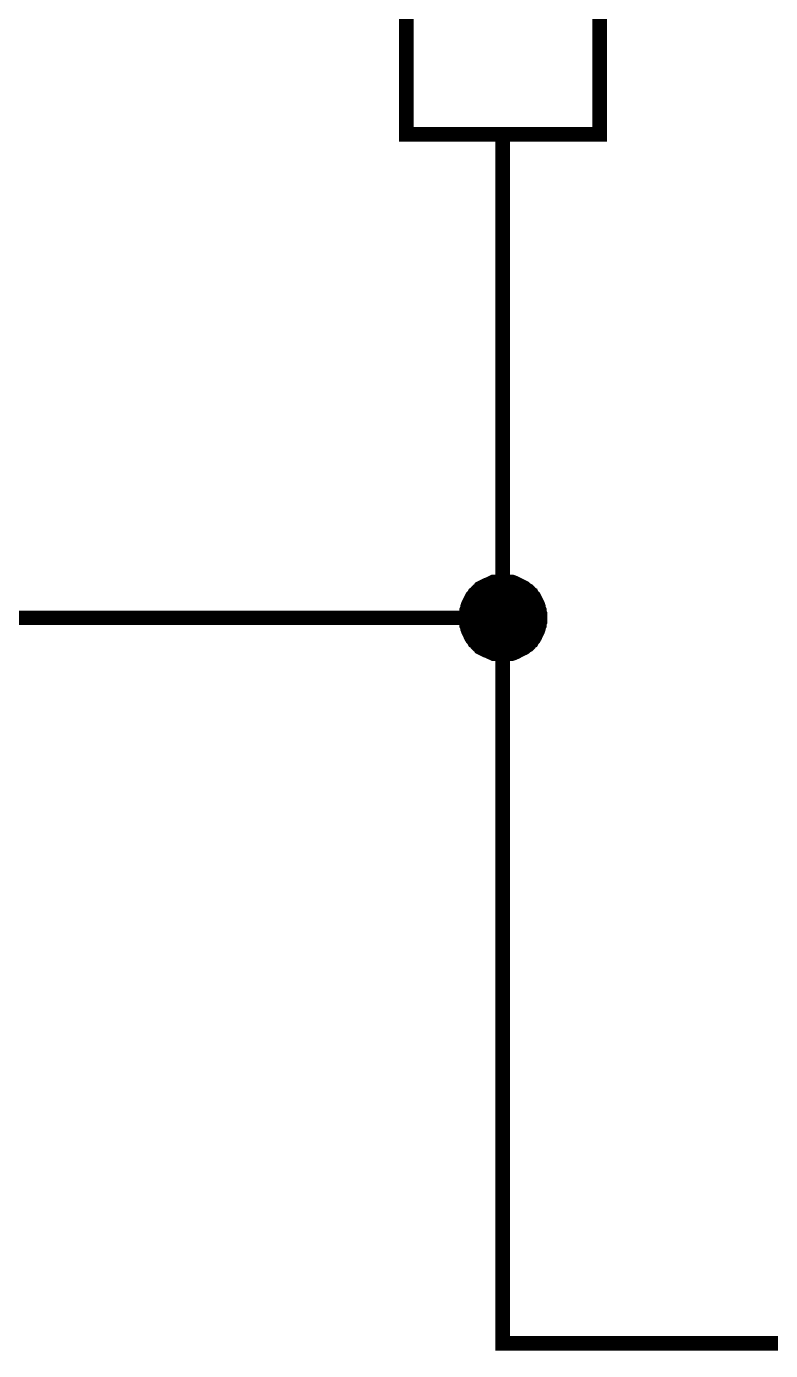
# Model space of a CAD drawing. Header units: millimetres. Extents: x 0 to 594, y 0 to 420.
# Drawn here: x 192.68 to 208.06, y 119.84 to 147.22 of the extents above; entities that cross this region are included whole.
import ezdxf

# ---------------------------------------------------------------- set-up
doc = ezdxf.new("R2010")
doc.units = ezdxf.units.MM
doc.layers.add('Sheet', color=255, linetype='Continuous')

msp = doc.modelspace()

# ---------------------------------------------------------------- linework, layer by layer
at = {"layer": 'Sheet', "const_width": 0.3}
msp.add_lwpolyline([(200.532, 154.989), (204.527, 154.989), (204.527, 144.991), (200.532, 144.991), (200.532, 154.989)], close=True, dxfattribs=at)
at = {"layer": 'Sheet'}
for points, const_width in [([(202.522, 144.991), (202.522, 140)], 0.3), ([(202.522, 140), (202.522, 134.993)], 0.3), ([(201.764, 134.993), (201.764, 135.041), (201.764, 135.072), (201.779, 135.104), (201.779, 135.151), (201.795, 135.183), (201.795, 135.214), (201.811, 135.262), (201.827, 135.293), (201.843, 135.325), (201.858, 135.356), (201.874, 135.388), (201.89, 135.42), (201.921, 135.451), (201.937, 135.483), (201.969, 135.499), (201.985, 135.53), (202.016, 135.562), (202.048, 135.578), (202.064, 135.609), (202.095, 135.625), (202.127, 135.641), (202.158, 135.657), (202.19, 135.672), (202.237, 135.688), (202.269, 135.704), (202.3, 135.72), (202.332, 135.736), (202.364, 135.736), (202.411, 135.736), (202.443, 135.751), (202.49, 135.751), (202.522, 135.751)], 0.3), ([(201.764, 134.993), (201.764, 135.041), (201.764, 135.072), (201.779, 135.104), (201.779, 135.151), (201.795, 135.183), (201.795, 135.214), (201.811, 135.262), (201.827, 135.293), (201.843, 135.325), (201.858, 135.356), (201.874, 135.388), (201.89, 135.42), (201.921, 135.451), (201.937, 135.483), (201.969, 135.499), (201.985, 135.53), (202.016, 135.562), (202.048, 135.578), (202.064, 135.609), (202.095, 135.625), (202.127, 135.641), (202.158, 135.657), (202.19, 135.672), (202.237, 135.688), (202.269, 135.704), (202.3, 135.72), (202.332, 135.736), (202.364, 135.736), (202.411, 135.736), (202.443, 135.751), (202.49, 135.751), (202.522, 135.751)], 0.3), ([(201.764, 134.993), (201.764, 135.041), (201.764, 135.072), (201.779, 135.104), (201.779, 135.151), (201.795, 135.183), (201.795, 135.214), (201.811, 135.262), (201.827, 135.293), (201.843, 135.325), (201.858, 135.356), (201.874, 135.388), (201.89, 135.42), (201.921, 135.451), (201.937, 135.483), (201.969, 135.499), (201.985, 135.53), (202.016, 135.562), (202.048, 135.578), (202.064, 135.609), (202.095, 135.625), (202.127, 135.641), (202.158, 135.657), (202.19, 135.672), (202.237, 135.688), (202.269, 135.704), (202.3, 135.72), (202.332, 135.736), (202.364, 135.736), (202.411, 135.736), (202.443, 135.751), (202.49, 135.751), (202.522, 135.751)], 0.3), ([(201.764, 134.993), (201.764, 135.041), (201.764, 135.072), (201.779, 135.104), (201.779, 135.151), (201.795, 135.183), (201.795, 135.214), (201.811, 135.262), (201.827, 135.293), (201.843, 135.325), (201.858, 135.356), (201.874, 135.388), (201.89, 135.42), (201.921, 135.451), (201.937, 135.483), (201.969, 135.499), (201.985, 135.53), (202.016, 135.562), (202.048, 135.578), (202.064, 135.609), (202.095, 135.625), (202.127, 135.641), (202.158, 135.657), (202.19, 135.672), (202.237, 135.688), (202.269, 135.704), (202.3, 135.72), (202.332, 135.736), (202.364, 135.736), (202.411, 135.736), (202.443, 135.751), (202.49, 135.751), (202.522, 135.751)], 0.3), ([(202.522, 135.751), (202.522, 135.751)], 0.3), ([(202.522, 135.751), (202.569, 135.751), (202.6, 135.751), (202.632, 135.736), (202.679, 135.736), (202.711, 135.736), (202.758, 135.72), (202.79, 135.704), (202.822, 135.688), (202.853, 135.672), (202.885, 135.657), (202.916, 135.641), (202.948, 135.625), (202.979, 135.609), (203.011, 135.578), (203.043, 135.562), (203.074, 135.53), (203.09, 135.499), (203.122, 135.483), (203.137, 135.451), (203.169, 135.42), (203.185, 135.388), (203.201, 135.356), (203.216, 135.325), (203.232, 135.293), (203.248, 135.262), (203.264, 135.214), (203.264, 135.183), (203.28, 135.151), (203.28, 135.104), (203.295, 135.072), (203.295, 135.041), (203.295, 134.993)], 0.3), ([(202.522, 135.751), (202.522, 135.751)], 0.3), ([(202.522, 135.751), (202.569, 135.751), (202.6, 135.751), (202.632, 135.736), (202.679, 135.736), (202.711, 135.736), (202.758, 135.72), (202.79, 135.704), (202.822, 135.688), (202.853, 135.672), (202.885, 135.657), (202.916, 135.641), (202.948, 135.625), (202.979, 135.609), (203.011, 135.578), (203.043, 135.562), (203.074, 135.53), (203.09, 135.499), (203.122, 135.483), (203.137, 135.451), (203.169, 135.42), (203.185, 135.388), (203.201, 135.356), (203.216, 135.325), (203.232, 135.293), (203.248, 135.262), (203.264, 135.214), (203.264, 135.183), (203.28, 135.151), (203.28, 135.104), (203.295, 135.072), (203.295, 135.041), (203.295, 134.993)], 0.3), ([(202.522, 135.751), (202.522, 135.751)], 0.3), ([(202.522, 135.751), (202.569, 135.751), (202.6, 135.751), (202.632, 135.736), (202.679, 135.736), (202.711, 135.736), (202.758, 135.72), (202.79, 135.704), (202.822, 135.688), (202.853, 135.672), (202.885, 135.657), (202.916, 135.641), (202.948, 135.625), (202.979, 135.609), (203.011, 135.578), (203.043, 135.562), (203.074, 135.53), (203.09, 135.499), (203.122, 135.483), (203.137, 135.451), (203.169, 135.42), (203.185, 135.388), (203.201, 135.356), (203.216, 135.325), (203.232, 135.293), (203.248, 135.262), (203.264, 135.214), (203.264, 135.183), (203.28, 135.151), (203.28, 135.104), (203.295, 135.072), (203.295, 135.041), (203.295, 134.993)], 0.3), ([(202.522, 135.751), (202.522, 135.751)], 0.3), ([(202.522, 135.751), (202.569, 135.751), (202.6, 135.751), (202.632, 135.736), (202.679, 135.736), (202.711, 135.736), (202.758, 135.72), (202.79, 135.704), (202.822, 135.688), (202.853, 135.672), (202.885, 135.657), (202.916, 135.641), (202.948, 135.625), (202.979, 135.609), (203.011, 135.578), (203.043, 135.562), (203.074, 135.53), (203.09, 135.499), (203.122, 135.483), (203.137, 135.451), (203.169, 135.42), (203.185, 135.388), (203.201, 135.356), (203.216, 135.325), (203.232, 135.293), (203.248, 135.262), (203.264, 135.214), (203.264, 135.183), (203.28, 135.151), (203.28, 135.104), (203.295, 135.072), (203.295, 135.041), (203.295, 134.993)], 0.3), ([(201.764, 134.993), (201.764, 135.041), (201.764, 135.072), (201.779, 135.104), (201.779, 135.151), (201.795, 135.183), (201.795, 135.214), (201.811, 135.262), (201.827, 135.293), (201.843, 135.325), (201.858, 135.356), (201.874, 135.388), (201.89, 135.42), (201.921, 135.451), (201.937, 135.483), (201.969, 135.499), (201.985, 135.53), (202.016, 135.562), (202.048, 135.578), (202.064, 135.609), (202.095, 135.625), (202.127, 135.641), (202.158, 135.657), (202.19, 135.672), (202.237, 135.688), (202.269, 135.704), (202.3, 135.72), (202.332, 135.736), (202.364, 135.736), (202.411, 135.736), (202.443, 135.751), (202.49, 135.751), (202.522, 135.751)], 0.0991), ([(201.764, 134.993), (201.764, 135.041), (201.764, 135.072), (201.779, 135.104), (201.779, 135.151), (201.795, 135.183), (201.795, 135.214), (201.811, 135.262), (201.827, 135.293), (201.843, 135.325), (201.858, 135.356), (201.874, 135.388), (201.89, 135.42), (201.921, 135.451), (201.937, 135.483), (201.969, 135.499), (201.985, 135.53), (202.016, 135.562), (202.048, 135.578), (202.064, 135.609), (202.095, 135.625), (202.127, 135.641), (202.158, 135.657), (202.19, 135.672), (202.237, 135.688), (202.269, 135.704), (202.3, 135.72), (202.332, 135.736), (202.364, 135.736), (202.411, 135.736), (202.443, 135.751), (202.49, 135.751), (202.522, 135.751)], 0.0991), ([(201.764, 134.993), (201.764, 135.041), (201.764, 135.072), (201.779, 135.104), (201.779, 135.151), (201.795, 135.183), (201.795, 135.214), (201.811, 135.262), (201.827, 135.293), (201.843, 135.325), (201.858, 135.356), (201.874, 135.388), (201.89, 135.42), (201.921, 135.451), (201.937, 135.483), (201.969, 135.499), (201.985, 135.53), (202.016, 135.562), (202.048, 135.578), (202.064, 135.609), (202.095, 135.625), (202.127, 135.641), (202.158, 135.657), (202.19, 135.672), (202.237, 135.688), (202.269, 135.704), (202.3, 135.72), (202.332, 135.736), (202.364, 135.736), (202.411, 135.736), (202.443, 135.751), (202.49, 135.751), (202.522, 135.751)], 0.0991), ([(201.764, 134.993), (201.764, 135.041), (201.764, 135.072), (201.779, 135.104), (201.779, 135.151), (201.795, 135.183), (201.795, 135.214), (201.811, 135.262), (201.827, 135.293), (201.843, 135.325), (201.858, 135.356), (201.874, 135.388), (201.89, 135.42), (201.921, 135.451), (201.937, 135.483), (201.969, 135.499), (201.985, 135.53), (202.016, 135.562), (202.048, 135.578), (202.064, 135.609), (202.095, 135.625), (202.127, 135.641), (202.158, 135.657), (202.19, 135.672), (202.237, 135.688), (202.269, 135.704), (202.3, 135.72), (202.332, 135.736), (202.364, 135.736), (202.411, 135.736), (202.443, 135.751), (202.49, 135.751), (202.522, 135.751)], 0.0991), ([(202.522, 135.751), (202.522, 135.751)], 0.0991), ([(202.522, 135.751), (202.569, 135.751), (202.6, 135.751), (202.632, 135.736), (202.679, 135.736), (202.711, 135.736), (202.758, 135.72), (202.79, 135.704), (202.822, 135.688), (202.853, 135.672), (202.885, 135.657), (202.916, 135.641), (202.948, 135.625), (202.979, 135.609), (203.011, 135.578), (203.043, 135.562), (203.074, 135.53), (203.09, 135.499), (203.122, 135.483), (203.137, 135.451), (203.169, 135.42), (203.185, 135.388), (203.201, 135.356), (203.216, 135.325), (203.232, 135.293), (203.248, 135.262), (203.264, 135.214), (203.264, 135.183), (203.28, 135.151), (203.28, 135.104), (203.295, 135.072), (203.295, 135.041), (203.295, 134.993)], 0.0991), ([(202.522, 135.751), (202.522, 135.751)], 0.0991), ([(202.522, 135.751), (202.569, 135.751), (202.6, 135.751), (202.632, 135.736), (202.679, 135.736), (202.711, 135.736), (202.758, 135.72), (202.79, 135.704), (202.822, 135.688), (202.853, 135.672), (202.885, 135.657), (202.916, 135.641), (202.948, 135.625), (202.979, 135.609), (203.011, 135.578), (203.043, 135.562), (203.074, 135.53), (203.09, 135.499), (203.122, 135.483), (203.137, 135.451), (203.169, 135.42), (203.185, 135.388), (203.201, 135.356), (203.216, 135.325), (203.232, 135.293), (203.248, 135.262), (203.264, 135.214), (203.264, 135.183), (203.28, 135.151), (203.28, 135.104), (203.295, 135.072), (203.295, 135.041), (203.295, 134.993)], 0.0991), ([(202.522, 135.751), (202.522, 135.751)], 0.0991), ([(202.522, 135.751), (202.569, 135.751), (202.6, 135.751), (202.632, 135.736), (202.679, 135.736), (202.711, 135.736), (202.758, 135.72), (202.79, 135.704), (202.822, 135.688), (202.853, 135.672), (202.885, 135.657), (202.916, 135.641), (202.948, 135.625), (202.979, 135.609), (203.011, 135.578), (203.043, 135.562), (203.074, 135.53), (203.09, 135.499), (203.122, 135.483), (203.137, 135.451), (203.169, 135.42), (203.185, 135.388), (203.201, 135.356), (203.216, 135.325), (203.232, 135.293), (203.248, 135.262), (203.264, 135.214), (203.264, 135.183), (203.28, 135.151), (203.28, 135.104), (203.295, 135.072), (203.295, 135.041), (203.295, 134.993)], 0.0991), ([(202.522, 135.751), (202.522, 135.751)], 0.0991), ([(202.522, 135.751), (202.569, 135.751), (202.6, 135.751), (202.632, 135.736), (202.679, 135.736), (202.711, 135.736), (202.758, 135.72), (202.79, 135.704), (202.822, 135.688), (202.853, 135.672), (202.885, 135.657), (202.916, 135.641), (202.948, 135.625), (202.979, 135.609), (203.011, 135.578), (203.043, 135.562), (203.074, 135.53), (203.09, 135.499), (203.122, 135.483), (203.137, 135.451), (203.169, 135.42), (203.185, 135.388), (203.201, 135.356), (203.216, 135.325), (203.232, 135.293), (203.248, 135.262), (203.264, 135.214), (203.264, 135.183), (203.28, 135.151), (203.28, 135.104), (203.295, 135.072), (203.295, 135.041), (203.295, 134.993)], 0.0991), ([(182.53, 134.993), (187.536, 134.993), (202.522, 134.993), (202.522, 119.989), (277.514, 119.989)], 0.3), ([(202.522, 134.235), (202.49, 134.235), (202.443, 134.235), (202.411, 134.251), (202.364, 134.251), (202.332, 134.251), (202.3, 134.267), (202.269, 134.282), (202.237, 134.298), (202.19, 134.314), (202.158, 134.33), (202.127, 134.346), (202.095, 134.361), (202.064, 134.377), (202.048, 134.409), (202.016, 134.425), (201.985, 134.456), (201.969, 134.488), (201.937, 134.504), (201.921, 134.535), (201.89, 134.567), (201.874, 134.598), (201.858, 134.63), (201.843, 134.662), (201.827, 134.693), (201.811, 134.725), (201.795, 134.772), (201.795, 134.804), (201.779, 134.835), (201.779, 134.883), (201.764, 134.914), (201.764, 134.946), (201.764, 134.993)], 0.3), ([(201.764, 134.993), (201.764, 134.993)], 0.3), ([(202.522, 134.235), (202.49, 134.235), (202.443, 134.235), (202.411, 134.251), (202.364, 134.251), (202.332, 134.251), (202.3, 134.267), (202.269, 134.282), (202.237, 134.298), (202.19, 134.314), (202.158, 134.33), (202.127, 134.346), (202.095, 134.361), (202.064, 134.377), (202.048, 134.409), (202.016, 134.425), (201.985, 134.456), (201.969, 134.488), (201.937, 134.504), (201.921, 134.535), (201.89, 134.567), (201.874, 134.598), (201.858, 134.63), (201.843, 134.662), (201.827, 134.693), (201.811, 134.725), (201.795, 134.772), (201.795, 134.804), (201.779, 134.835), (201.779, 134.883), (201.764, 134.914), (201.764, 134.946), (201.764, 134.993)], 0.3), ([(201.764, 134.993), (201.764, 134.993)], 0.3), ([(202.522, 134.235), (202.49, 134.235), (202.443, 134.235), (202.411, 134.251), (202.364, 134.251), (202.332, 134.251), (202.3, 134.267), (202.269, 134.282), (202.237, 134.298), (202.19, 134.314), (202.158, 134.33), (202.127, 134.346), (202.095, 134.361), (202.064, 134.377), (202.048, 134.409), (202.016, 134.425), (201.985, 134.456), (201.969, 134.488), (201.937, 134.504), (201.921, 134.535), (201.89, 134.567), (201.874, 134.598), (201.858, 134.63), (201.843, 134.662), (201.827, 134.693), (201.811, 134.725), (201.795, 134.772), (201.795, 134.804), (201.779, 134.835), (201.779, 134.883), (201.764, 134.914), (201.764, 134.946), (201.764, 134.993)], 0.3), ([(201.764, 134.993), (201.764, 134.993)], 0.3), ([(202.522, 134.235), (202.49, 134.235), (202.443, 134.235), (202.411, 134.251), (202.364, 134.251), (202.332, 134.251), (202.3, 134.267), (202.269, 134.282), (202.237, 134.298), (202.19, 134.314), (202.158, 134.33), (202.127, 134.346), (202.095, 134.361), (202.064, 134.377), (202.048, 134.409), (202.016, 134.425), (201.985, 134.456), (201.969, 134.488), (201.937, 134.504), (201.921, 134.535), (201.89, 134.567), (201.874, 134.598), (201.858, 134.63), (201.843, 134.662), (201.827, 134.693), (201.811, 134.725), (201.795, 134.772), (201.795, 134.804), (201.779, 134.835), (201.779, 134.883), (201.764, 134.914), (201.764, 134.946), (201.764, 134.993)], 0.3), ([(201.764, 134.993), (201.764, 134.993)], 0.3), ([(202.522, 134.235), (202.49, 134.235), (202.443, 134.235), (202.411, 134.251), (202.364, 134.251), (202.332, 134.251), (202.3, 134.267), (202.269, 134.282), (202.237, 134.298), (202.19, 134.314), (202.158, 134.33), (202.127, 134.346), (202.095, 134.361), (202.064, 134.377), (202.048, 134.409), (202.016, 134.425), (201.985, 134.456), (201.969, 134.488), (201.937, 134.504), (201.921, 134.535), (201.89, 134.567), (201.874, 134.598), (201.858, 134.63), (201.843, 134.662), (201.827, 134.693), (201.811, 134.725), (201.795, 134.772), (201.795, 134.804), (201.779, 134.835), (201.779, 134.883), (201.764, 134.914), (201.764, 134.946), (201.764, 134.993)], 0.0991), ([(201.764, 134.993), (201.764, 134.993)], 0.0991), ([(202.522, 134.235), (202.49, 134.235), (202.443, 134.235), (202.411, 134.251), (202.364, 134.251), (202.332, 134.251), (202.3, 134.267), (202.269, 134.282), (202.237, 134.298), (202.19, 134.314), (202.158, 134.33), (202.127, 134.346), (202.095, 134.361), (202.064, 134.377), (202.048, 134.409), (202.016, 134.425), (201.985, 134.456), (201.969, 134.488), (201.937, 134.504), (201.921, 134.535), (201.89, 134.567), (201.874, 134.598), (201.858, 134.63), (201.843, 134.662), (201.827, 134.693), (201.811, 134.725), (201.795, 134.772), (201.795, 134.804), (201.779, 134.835), (201.779, 134.883), (201.764, 134.914), (201.764, 134.946), (201.764, 134.993)], 0.0991), ([(201.764, 134.993), (201.764, 134.993)], 0.0991), ([(202.522, 134.235), (202.49, 134.235), (202.443, 134.235), (202.411, 134.251), (202.364, 134.251), (202.332, 134.251), (202.3, 134.267), (202.269, 134.282), (202.237, 134.298), (202.19, 134.314), (202.158, 134.33), (202.127, 134.346), (202.095, 134.361), (202.064, 134.377), (202.048, 134.409), (202.016, 134.425), (201.985, 134.456), (201.969, 134.488), (201.937, 134.504), (201.921, 134.535), (201.89, 134.567), (201.874, 134.598), (201.858, 134.63), (201.843, 134.662), (201.827, 134.693), (201.811, 134.725), (201.795, 134.772), (201.795, 134.804), (201.779, 134.835), (201.779, 134.883), (201.764, 134.914), (201.764, 134.946), (201.764, 134.993)], 0.0991), ([(201.764, 134.993), (201.764, 134.993)], 0.0991), ([(202.522, 134.235), (202.49, 134.235), (202.443, 134.235), (202.411, 134.251), (202.364, 134.251), (202.332, 134.251), (202.3, 134.267), (202.269, 134.282), (202.237, 134.298), (202.19, 134.314), (202.158, 134.33), (202.127, 134.346), (202.095, 134.361), (202.064, 134.377), (202.048, 134.409), (202.016, 134.425), (201.985, 134.456), (201.969, 134.488), (201.937, 134.504), (201.921, 134.535), (201.89, 134.567), (201.874, 134.598), (201.858, 134.63), (201.843, 134.662), (201.827, 134.693), (201.811, 134.725), (201.795, 134.772), (201.795, 134.804), (201.779, 134.835), (201.779, 134.883), (201.764, 134.914), (201.764, 134.946), (201.764, 134.993)], 0.0991), ([(201.764, 134.993), (201.764, 134.993)], 0.0991), ([(203.295, 134.993), (203.295, 134.946), (203.295, 134.914), (203.28, 134.883), (203.28, 134.835), (203.264, 134.804), (203.264, 134.772), (203.248, 134.725), (203.232, 134.693), (203.216, 134.662), (203.201, 134.63), (203.185, 134.598), (203.169, 134.567), (203.137, 134.535), (203.122, 134.504), (203.09, 134.488), (203.074, 134.456), (203.043, 134.425), (203.011, 134.409), (202.979, 134.377), (202.948, 134.361), (202.916, 134.346), (202.885, 134.33), (202.853, 134.314), (202.822, 134.298), (202.79, 134.282), (202.758, 134.267), (202.711, 134.251), (202.679, 134.251), (202.632, 134.251), (202.6, 134.235), (202.569, 134.235), (202.522, 134.235)], 0.3), ([(203.295, 134.993), (203.295, 134.946), (203.295, 134.914), (203.28, 134.883), (203.28, 134.835), (203.264, 134.804), (203.264, 134.772), (203.248, 134.725), (203.232, 134.693), (203.216, 134.662), (203.201, 134.63), (203.185, 134.598), (203.169, 134.567), (203.137, 134.535), (203.122, 134.504), (203.09, 134.488), (203.074, 134.456), (203.043, 134.425), (203.011, 134.409), (202.979, 134.377), (202.948, 134.361), (202.916, 134.346), (202.885, 134.33), (202.853, 134.314), (202.822, 134.298), (202.79, 134.282), (202.758, 134.267), (202.711, 134.251), (202.679, 134.251), (202.632, 134.251), (202.6, 134.235), (202.569, 134.235), (202.522, 134.235)], 0.3), ([(203.295, 134.993), (203.295, 134.946), (203.295, 134.914), (203.28, 134.883), (203.28, 134.835), (203.264, 134.804), (203.264, 134.772), (203.248, 134.725), (203.232, 134.693), (203.216, 134.662), (203.201, 134.63), (203.185, 134.598), (203.169, 134.567), (203.137, 134.535), (203.122, 134.504), (203.09, 134.488), (203.074, 134.456), (203.043, 134.425), (203.011, 134.409), (202.979, 134.377), (202.948, 134.361), (202.916, 134.346), (202.885, 134.33), (202.853, 134.314), (202.822, 134.298), (202.79, 134.282), (202.758, 134.267), (202.711, 134.251), (202.679, 134.251), (202.632, 134.251), (202.6, 134.235), (202.569, 134.235), (202.522, 134.235)], 0.3), ([(203.295, 134.993), (203.295, 134.946), (203.295, 134.914), (203.28, 134.883), (203.28, 134.835), (203.264, 134.804), (203.264, 134.772), (203.248, 134.725), (203.232, 134.693), (203.216, 134.662), (203.201, 134.63), (203.185, 134.598), (203.169, 134.567), (203.137, 134.535), (203.122, 134.504), (203.09, 134.488), (203.074, 134.456), (203.043, 134.425), (203.011, 134.409), (202.979, 134.377), (202.948, 134.361), (202.916, 134.346), (202.885, 134.33), (202.853, 134.314), (202.822, 134.298), (202.79, 134.282), (202.758, 134.267), (202.711, 134.251), (202.679, 134.251), (202.632, 134.251), (202.6, 134.235), (202.569, 134.235), (202.522, 134.235)], 0.3), ([(203.295, 134.993), (203.295, 134.946), (203.295, 134.914), (203.28, 134.883), (203.28, 134.835), (203.264, 134.804), (203.264, 134.772), (203.248, 134.725), (203.232, 134.693), (203.216, 134.662), (203.201, 134.63), (203.185, 134.598), (203.169, 134.567), (203.137, 134.535), (203.122, 134.504), (203.09, 134.488), (203.074, 134.456), (203.043, 134.425), (203.011, 134.409), (202.979, 134.377), (202.948, 134.361), (202.916, 134.346), (202.885, 134.33), (202.853, 134.314), (202.822, 134.298), (202.79, 134.282), (202.758, 134.267), (202.711, 134.251), (202.679, 134.251), (202.632, 134.251), (202.6, 134.235), (202.569, 134.235), (202.522, 134.235)], 0.0991), ([(203.295, 134.993), (203.295, 134.946), (203.295, 134.914), (203.28, 134.883), (203.28, 134.835), (203.264, 134.804), (203.264, 134.772), (203.248, 134.725), (203.232, 134.693), (203.216, 134.662), (203.201, 134.63), (203.185, 134.598), (203.169, 134.567), (203.137, 134.535), (203.122, 134.504), (203.09, 134.488), (203.074, 134.456), (203.043, 134.425), (203.011, 134.409), (202.979, 134.377), (202.948, 134.361), (202.916, 134.346), (202.885, 134.33), (202.853, 134.314), (202.822, 134.298), (202.79, 134.282), (202.758, 134.267), (202.711, 134.251), (202.679, 134.251), (202.632, 134.251), (202.6, 134.235), (202.569, 134.235), (202.522, 134.235)], 0.0991), ([(203.295, 134.993), (203.295, 134.946), (203.295, 134.914), (203.28, 134.883), (203.28, 134.835), (203.264, 134.804), (203.264, 134.772), (203.248, 134.725), (203.232, 134.693), (203.216, 134.662), (203.201, 134.63), (203.185, 134.598), (203.169, 134.567), (203.137, 134.535), (203.122, 134.504), (203.09, 134.488), (203.074, 134.456), (203.043, 134.425), (203.011, 134.409), (202.979, 134.377), (202.948, 134.361), (202.916, 134.346), (202.885, 134.33), (202.853, 134.314), (202.822, 134.298), (202.79, 134.282), (202.758, 134.267), (202.711, 134.251), (202.679, 134.251), (202.632, 134.251), (202.6, 134.235), (202.569, 134.235), (202.522, 134.235)], 0.0991), ([(203.295, 134.993), (203.295, 134.946), (203.295, 134.914), (203.28, 134.883), (203.28, 134.835), (203.264, 134.804), (203.264, 134.772), (203.248, 134.725), (203.232, 134.693), (203.216, 134.662), (203.201, 134.63), (203.185, 134.598), (203.169, 134.567), (203.137, 134.535), (203.122, 134.504), (203.09, 134.488), (203.074, 134.456), (203.043, 134.425), (203.011, 134.409), (202.979, 134.377), (202.948, 134.361), (202.916, 134.346), (202.885, 134.33), (202.853, 134.314), (202.822, 134.298), (202.79, 134.282), (202.758, 134.267), (202.711, 134.251), (202.679, 134.251), (202.632, 134.251), (202.6, 134.235), (202.569, 134.235), (202.522, 134.235)], 0.0991), ([(203.295, 134.993), (203.295, 134.993), (203.295, 134.993), (203.295, 134.993), (203.295, 134.993), (203.295, 134.993), (203.295, 134.993), (203.295, 134.993), (203.295, 134.993), (203.295, 134.993), (203.295, 134.993), (203.295, 134.993), (203.295, 134.993), (203.295, 134.993), (203.295, 134.993), (203.295, 134.993), (203.295, 134.993), (203.295, 134.993), (203.295, 134.993), (203.295, 134.993), (203.295, 134.993), (203.295, 134.993), (203.295, 134.993), (203.295, 134.993), (203.295, 134.993), (203.295, 134.993), (203.295, 134.993), (203.295, 134.993), (203.295, 134.993), (203.295, 134.993), (203.295, 134.993), (203.295, 134.993), (203.295, 134.993)], 0.3), ([(203.295, 134.993), (203.295, 134.993)], 0.3), ([(203.295, 134.993), (203.295, 134.993), (203.295, 134.993), (203.295, 134.993), (203.295, 134.993), (203.295, 134.993), (203.295, 134.993), (203.295, 134.993), (203.295, 134.993), (203.295, 134.993), (203.295, 134.993), (203.295, 134.993), (203.295, 134.993), (203.295, 134.993), (203.295, 134.993), (203.295, 134.993), (203.295, 134.993), (203.295, 134.993), (203.295, 134.993), (203.295, 134.993), (203.295, 134.993), (203.295, 134.993), (203.295, 134.993), (203.295, 134.993), (203.295, 134.993), (203.295, 134.993), (203.295, 134.993), (203.295, 134.993), (203.295, 134.993), (203.295, 134.993), (203.295, 134.993), (203.295, 134.993), (203.295, 134.993)], 0.3), ([(203.295, 134.993), (203.295, 134.993)], 0.3), ([(203.295, 134.993), (203.295, 134.993), (203.295, 134.993), (203.295, 134.993), (203.295, 134.993), (203.295, 134.993), (203.295, 134.993), (203.295, 134.993), (203.295, 134.993), (203.295, 134.993), (203.295, 134.993), (203.295, 134.993), (203.295, 134.993), (203.295, 134.993), (203.295, 134.993), (203.295, 134.993), (203.295, 134.993), (203.295, 134.993), (203.295, 134.993), (203.295, 134.993), (203.295, 134.993), (203.295, 134.993), (203.295, 134.993), (203.295, 134.993), (203.295, 134.993), (203.295, 134.993), (203.295, 134.993), (203.295, 134.993), (203.295, 134.993), (203.295, 134.993), (203.295, 134.993), (203.295, 134.993), (203.295, 134.993)], 0.3), ([(203.295, 134.993), (203.295, 134.993)], 0.3), ([(203.295, 134.993), (203.295, 134.993), (203.295, 134.993), (203.295, 134.993), (203.295, 134.993), (203.295, 134.993), (203.295, 134.993), (203.295, 134.993), (203.295, 134.993), (203.295, 134.993), (203.295, 134.993), (203.295, 134.993), (203.295, 134.993), (203.295, 134.993), (203.295, 134.993), (203.295, 134.993), (203.295, 134.993), (203.295, 134.993), (203.295, 134.993), (203.295, 134.993), (203.295, 134.993), (203.295, 134.993), (203.295, 134.993), (203.295, 134.993), (203.295, 134.993), (203.295, 134.993), (203.295, 134.993), (203.295, 134.993), (203.295, 134.993), (203.295, 134.993), (203.295, 134.993), (203.295, 134.993), (203.295, 134.993)], 0.3), ([(203.295, 134.993), (203.295, 134.993)], 0.3), ([(203.295, 134.993), (203.295, 134.993), (203.295, 134.993), (203.295, 134.993), (203.295, 134.993), (203.295, 134.993), (203.295, 134.993), (203.295, 134.993), (203.295, 134.993), (203.295, 134.993), (203.295, 134.993), (203.295, 134.993), (203.295, 134.993), (203.295, 134.993), (203.295, 134.993), (203.295, 134.993), (203.295, 134.993), (203.295, 134.993), (203.295, 134.993), (203.295, 134.993), (203.295, 134.993), (203.295, 134.993), (203.295, 134.993), (203.295, 134.993), (203.295, 134.993), (203.295, 134.993), (203.295, 134.993), (203.295, 134.993), (203.295, 134.993), (203.295, 134.993), (203.295, 134.993), (203.295, 134.993), (203.295, 134.993)], 0.0991), ([(203.295, 134.993), (203.295, 134.993)], 0.0991), ([(203.295, 134.993), (203.295, 134.993), (203.295, 134.993), (203.295, 134.993), (203.295, 134.993), (203.295, 134.993), (203.295, 134.993), (203.295, 134.993), (203.295, 134.993), (203.295, 134.993), (203.295, 134.993), (203.295, 134.993), (203.295, 134.993), (203.295, 134.993), (203.295, 134.993), (203.295, 134.993), (203.295, 134.993), (203.295, 134.993), (203.295, 134.993), (203.295, 134.993), (203.295, 134.993), (203.295, 134.993), (203.295, 134.993), (203.295, 134.993), (203.295, 134.993), (203.295, 134.993), (203.295, 134.993), (203.295, 134.993), (203.295, 134.993), (203.295, 134.993), (203.295, 134.993), (203.295, 134.993), (203.295, 134.993)], 0.0991), ([(203.295, 134.993), (203.295, 134.993)], 0.0991), ([(203.295, 134.993), (203.295, 134.993), (203.295, 134.993), (203.295, 134.993), (203.295, 134.993), (203.295, 134.993), (203.295, 134.993), (203.295, 134.993), (203.295, 134.993), (203.295, 134.993), (203.295, 134.993), (203.295, 134.993), (203.295, 134.993), (203.295, 134.993), (203.295, 134.993), (203.295, 134.993), (203.295, 134.993), (203.295, 134.993), (203.295, 134.993), (203.295, 134.993), (203.295, 134.993), (203.295, 134.993), (203.295, 134.993), (203.295, 134.993), (203.295, 134.993), (203.295, 134.993), (203.295, 134.993), (203.295, 134.993), (203.295, 134.993), (203.295, 134.993), (203.295, 134.993), (203.295, 134.993), (203.295, 134.993)], 0.0991), ([(203.295, 134.993), (203.295, 134.993)], 0.0991), ([(203.295, 134.993), (203.295, 134.993), (203.295, 134.993), (203.295, 134.993), (203.295, 134.993), (203.295, 134.993), (203.295, 134.993), (203.295, 134.993), (203.295, 134.993), (203.295, 134.993), (203.295, 134.993), (203.295, 134.993), (203.295, 134.993), (203.295, 134.993), (203.295, 134.993), (203.295, 134.993), (203.295, 134.993), (203.295, 134.993), (203.295, 134.993), (203.295, 134.993), (203.295, 134.993), (203.295, 134.993), (203.295, 134.993), (203.295, 134.993), (203.295, 134.993), (203.295, 134.993), (203.295, 134.993), (203.295, 134.993), (203.295, 134.993), (203.295, 134.993), (203.295, 134.993), (203.295, 134.993), (203.295, 134.993)], 0.0991), ([(203.295, 134.993), (203.295, 134.993)], 0.0991)]:
    msp.add_lwpolyline(points, dxfattribs=dict(at, const_width=const_width))
at = {"layer": 'Sheet', "const_width": 0.762}
msp.add_lwpolyline([(202.119, 135, 1), (202.881, 135, 1)], format="xyb", close=True, dxfattribs=at)

doc.saveas('drawing.dxf')
